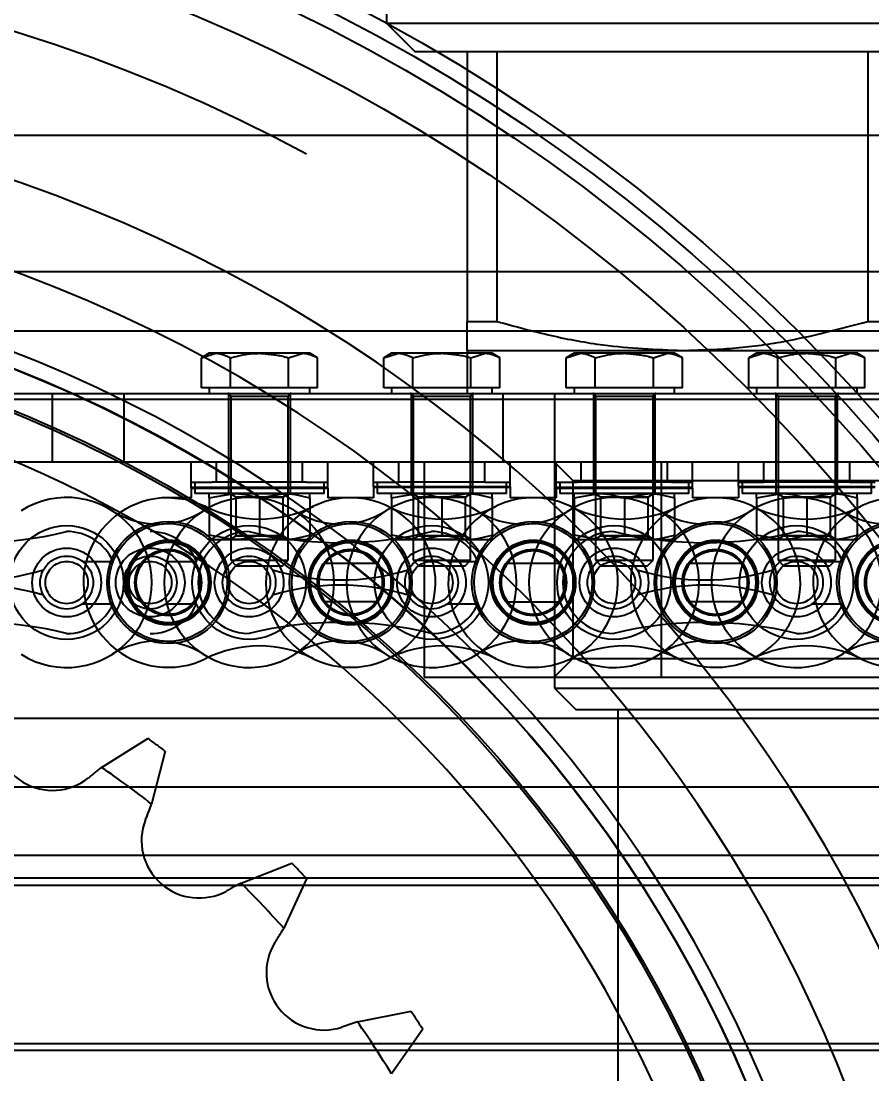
# Model space of a CAD drawing. Header units: metres. Extents: x 0 to 63075, y 0 to 44550.
# Drawn here: x 36059.4 to 36118.6, y 35200.9 to 35274.2 of the extents above; entities that cross this region are included whole.
import ezdxf

# ---------------------------------------------------------------- set-up
doc = ezdxf.new("R2010")
doc.units = ezdxf.units.M
doc.header["$LTSCALE"] = 75
doc.linetypes.add('DASHDOT', pattern=[25.4, 12.7, -6.35, 0, -6.35])
doc.linetypes.add('HIDDEN2', pattern=[4.7625, 3.175, -1.5875])
for name, color, linetype in [('18_COTAS', 7, 'Continuous'), ('SDM', 7, 'Continuous'), ('SFU', 3, 'DASHDOT'), ('SL4', 4, 'Continuous'), ('ST1', 7, 'HIDDEN2')]:
    doc.layers.add(name, color=color, linetype=linetype)
doc.styles.add('ROMANS', font='ROMANS.SHX')
doc.dimstyles.new('75___1-75', dxfattribs={"dimscale": 75, "dimtxt": 2.5, "dimasz": 2, "dimexe": 1.5, "dimexo": 1, "dimgap": 0.5, "dimtad": 1, "dimdec": 0, "dimzin": 12, "dimtxsty": 'ROMANS', "dimcen": 0, "dimclrd": 256, "dimclre": 256, "dimclrt": 3, "dimazin": 3, "dimtfac": 1, "dimtdec": 0, "dimtmove": 0, "dimatfit": 0, "dimfxl": 1, "dimlwd": -1, "dimlwe": -1, "dimarcsym": 0})

# ---------------------------------------------------------------- blocks, each defined once
blk = doc.blocks.new('*D31')
at = {"layer": 'Defpoints', "color": 0, "transparency": 16777216}
for p in [(35812.302, 35690.511), (35812.302, 35271.031), (40486.777, 35271.031)]:
    blk.add_point(p, dxfattribs=at)
at = {"layer": 'SDM', "transparency": 16777216}
for p, q in [((35812.302, 35346.031), (35812.302, 35803.011)), ((40486.777, 35346.031), (40486.777, 35803.011)), ((40336.777, 35690.511), (35962.302, 35690.511))]:
    blk.add_line(p, q, dxfattribs=at)
for points in [[(35962.302, 35715.511), (35962.302, 35665.511), (35812.302, 35690.511)], [(40336.777, 35715.511), (40336.777, 35665.511), (40486.777, 35690.511)]]:
    blk.add_solid(points, dxfattribs=at)
at = {"layer": 'SDM', "color": 3, "transparency": 16777216, "insert": (38149.54, 35821.761), "char_height": 187.5, "attachment_point": 5, "style": 'ROMANS'}
blk.add_mtext('4674', dxfattribs=at)
blk = doc.blocks.new('*D29')
at = {"layer": '18_COTAS', "transparency": 16777216}
for p, q in [((35812.302, 35346.031), (35812.302, 36814.267)), ((37225.015, 36776.767), (37225.015, 36814.267)), ((35962.302, 36701.767), (37075.015, 36701.767))]:
    blk.add_line(p, q, dxfattribs=at)
for points in [[(35962.302, 36726.767), (35962.302, 36676.767), (35812.302, 36701.767)], [(37075.015, 36726.767), (37075.015, 36676.767), (37225.015, 36701.767)]]:
    blk.add_solid(points, dxfattribs=at)
at = {"layer": 'Defpoints', "color": 0, "transparency": 16777216}
for p in [(37225.015, 36701.767), (37225.015, 36701.767), (35812.302, 35271.031)]:
    blk.add_point(p, dxfattribs=at)
at = {"layer": '18_COTAS', "color": 3, "transparency": 16777216, "insert": (36518.659, 36833.017), "char_height": 187.5, "attachment_point": 5, "style": 'ROMANS'}
blk.add_mtext('1413', dxfattribs=at)
blk = doc.blocks.new('A$Ce03ead7b')
at = {"layer": 'SFU'}
for p, q in [((272.548, 1756.952), (272.548, 1733.152)), ((272.548, 1733.152), (274.548, 1731.152)), ((272.548, 1733.152), (308.147, 1733.152)), ((308.147, 1731.152), (274.548, 1731.152)), ((278.147, 1731.152), (278.147, 1725.35)), ((280.237, 1725.35), (280.237, 1731.152)), ((306.058, 1731.152), (306.058, 1725.35)), ((278.147, 1725.35), (278.147, 1712.373)), ((280.237, 1712.373), (280.237, 1725.35)), ((306.058, 1725.35), (306.058, 1712.373)), ((278.147, 1712.373), (280.237, 1712.373)), ((306.058, 1712.373), (308.147, 1712.373)), ((259.656, 1709.84), (260.666, 1710.152)), ((260.197, 1710.152), (259.656, 1709.84)), ((259.656, 1707.752), (259.656, 1709.84)), ((260.666, 1710.152), (260.197, 1710.152)), ((263.697, 1710.152), (260.666, 1710.152)), ((261.677, 1707.752), (261.677, 1709.84)), ((266.729, 1710.152), (263.697, 1710.152)), ((265.718, 1709.84), (266.729, 1710.152)), ((265.718, 1707.752), (265.718, 1709.84)), ((267.197, 1710.152), (266.729, 1710.152)), ((267.739, 1709.84), (267.197, 1710.152)), ((267.739, 1707.752), (267.739, 1709.84)), ((272.356, 1709.84), (273.366, 1710.152)), ((272.897, 1710.152), (272.356, 1709.84)), ((272.356, 1707.752), (272.356, 1709.84)), ((273.366, 1710.152), (272.897, 1710.152)), ((276.397, 1710.152), (273.366, 1710.152)), ((274.377, 1707.752), (274.377, 1709.84)), ((279.429, 1710.152), (276.397, 1710.152)), ((278.147, 1710.352), (293.147, 1710.352)), ((278.147, 1710.352), (278.147, 1707.352)), ((278.418, 1709.84), (279.429, 1710.152)), ((278.418, 1707.752), (278.418, 1709.84)), ((279.897, 1710.152), (279.429, 1710.152)), ((280.439, 1709.84), (279.897, 1710.152)), ((280.439, 1707.752), (280.439, 1709.84)), ((285.056, 1709.84), (286.066, 1710.152)), ((285.598, 1710.152), (285.056, 1709.84)), ((285.056, 1707.752), (285.056, 1709.84)), ((286.066, 1710.152), (285.598, 1710.152)), ((289.098, 1710.152), (286.066, 1710.152)), ((287.077, 1707.752), (287.077, 1709.84)), ((292.129, 1710.152), (289.098, 1710.152)), ((291.118, 1709.84), (292.129, 1710.152)), ((291.118, 1707.752), (291.118, 1709.84)), ((292.598, 1710.152), (292.129, 1710.152)), ((293.139, 1709.84), (292.598, 1710.152)), ((293.139, 1707.752), (293.139, 1709.84)), ((293.147, 1710.352), (308.147, 1710.352)), ((297.756, 1709.84), (298.766, 1710.152)), ((298.298, 1710.152), (297.756, 1709.84)), ((297.756, 1707.752), (297.756, 1709.84)), ((298.766, 1710.152), (298.298, 1710.152)), ((301.798, 1710.152), (298.766, 1710.152)), ((299.777, 1707.752), (299.777, 1709.84)), ((304.829, 1710.152), (301.798, 1710.152)), ((303.818, 1709.84), (304.829, 1710.152)), ((303.818, 1707.752), (303.818, 1709.84)), ((305.298, 1710.152), (304.829, 1710.152)), ((305.839, 1709.84), (305.298, 1710.152)), ((305.839, 1707.752), (305.839, 1709.84)), ((260.666, 1707.752), (259.656, 1707.752)), ((260.197, 1707.752), (260.197, 1707.352)), ((261.677, 1707.752), (260.666, 1707.752)), ((263.697, 1707.752), (261.677, 1707.752)), ((265.718, 1707.752), (263.697, 1707.752)), ((266.729, 1707.752), (265.718, 1707.752)), ((267.739, 1707.752), (266.729, 1707.752)), ((267.197, 1707.352), (267.197, 1707.752)), ((273.366, 1707.752), (272.356, 1707.752)), ((272.897, 1707.752), (272.897, 1707.352)), ((274.377, 1707.752), (273.366, 1707.752)), ((276.397, 1707.752), (274.377, 1707.752)), ((278.418, 1707.752), (276.397, 1707.752)), ((279.429, 1707.752), (278.418, 1707.752)), ((280.439, 1707.752), (279.429, 1707.752)), ((279.897, 1707.352), (279.897, 1707.752)), ((286.066, 1707.752), (285.056, 1707.752)), ((285.598, 1707.752), (285.598, 1707.352)), ((287.077, 1707.752), (286.066, 1707.752)), ((289.098, 1707.752), (287.077, 1707.752)), ((291.118, 1707.752), (289.098, 1707.752)), ((292.129, 1707.752), (291.118, 1707.752)), ((293.139, 1707.752), (292.129, 1707.752)), ((292.598, 1707.352), (292.598, 1707.752)), ((298.766, 1707.752), (297.756, 1707.752)), ((298.298, 1707.752), (298.298, 1707.352)), ((299.777, 1707.752), (298.766, 1707.752)), ((301.798, 1707.752), (299.777, 1707.752)), ((303.818, 1707.752), (301.798, 1707.752)), ((304.829, 1707.752), (303.818, 1707.752)), ((305.839, 1707.752), (304.829, 1707.752)), ((305.298, 1707.352), (305.298, 1707.752)), ((244.287, 1707.352), (249.287, 1707.352)), ((249.287, 1702.59), (249.287, 1707.352)), ((249.287, 1707.352), (254.287, 1707.352)), ((254.287, 1702.59), (254.287, 1707.352)), ((254.287, 1707.352), (362.007, 1707.352)), ((261.548, 1707.352), (261.548, 1702.59)), ((265.697, 1707.152), (261.697, 1707.152)), ((261.697, 1707.152), (261.697, 1695.742)), ((265.697, 1695.742), (265.697, 1707.152)), ((265.848, 1702.59), (265.848, 1707.352)), ((274.247, 1707.352), (274.247, 1702.59)), ((278.397, 1707.152), (274.397, 1707.152)), ((274.397, 1707.152), (274.397, 1695.742)), ((278.397, 1695.742), (278.397, 1707.152)), ((278.548, 1702.59), (278.548, 1707.352)), ((280.647, 1707.352), (280.647, 1702.59)), ((284.246, 1707.352), (284.246, 1686.831)), ((286.947, 1707.352), (286.947, 1702.59)), ((291.097, 1707.152), (287.097, 1707.152)), ((287.097, 1707.152), (287.097, 1695.742)), ((291.097, 1695.742), (291.097, 1707.152)), ((291.247, 1702.59), (291.247, 1707.352)), ((299.647, 1707.352), (299.647, 1702.59)), ((303.798, 1707.152), (299.798, 1707.152)), ((299.798, 1707.152), (299.798, 1695.742)), ((303.798, 1695.742), (303.798, 1707.152)), ((303.947, 1702.59), (303.947, 1707.352)), ((244.287, 1702.59), (249.287, 1702.59)), ((249.287, 1702.59), (254.287, 1702.59)), ((254.287, 1702.59), (362.007, 1702.59)), ((258.947, 1701.19), (258.947, 1702.59)), ((260.697, 1701.19), (260.697, 1702.59)), ((261.548, 1702.59), (261.548, 1701.19)), ((265.848, 1701.19), (265.848, 1702.59)), ((266.697, 1701.19), (266.697, 1702.59)), ((268.447, 1701.19), (268.447, 1702.59)), ((271.647, 1701.19), (271.647, 1702.59)), ((273.397, 1701.19), (273.397, 1702.59)), ((274.247, 1702.59), (274.247, 1701.19)), ((275.152, 1702.59), (275.152, 1687.59)), ((278.548, 1701.19), (278.548, 1702.59)), ((279.397, 1701.19), (279.397, 1702.59)), ((281.147, 1701.19), (281.147, 1702.59)), ((284.221, 1702.59), (285.522, 1701.288)), ((284.347, 1701.19), (284.347, 1702.59)), ((286.097, 1701.19), (286.097, 1702.59)), ((286.947, 1702.59), (286.947, 1701.19)), ((291.247, 1701.19), (291.247, 1702.59)), ((291.65, 1702.59), (291.65, 1687.59)), ((292.097, 1701.19), (292.097, 1702.59)), ((293.847, 1701.19), (293.847, 1702.59)), ((297.048, 1701.19), (297.048, 1702.59)), ((298.798, 1701.19), (298.798, 1702.59)), ((299.647, 1702.59), (299.647, 1701.19)), ((303.947, 1701.19), (303.947, 1702.59)), ((304.798, 1701.19), (304.798, 1702.59)), ((258.947, 1701.19), (260.414, 1701.19)), ((258.947, 1700.752), (258.947, 1701.19)), ((259.197, 1701.19), (259.197, 1700.39)), ((266.981, 1701.19), (260.414, 1701.19)), ((261.548, 1701.19), (261.548, 1700.39)), ((265.848, 1700.39), (265.848, 1701.19)), ((266.981, 1701.19), (268.447, 1701.19)), ((268.197, 1700.39), (268.197, 1701.19)), ((268.447, 1700.752), (268.447, 1701.19)), ((271.647, 1701.19), (273.397, 1701.19)), ((271.647, 1700.877), (271.647, 1701.19)), ((271.897, 1701.19), (271.897, 1700.39)), ((279.397, 1701.19), (273.397, 1701.19)), ((274.247, 1701.19), (274.247, 1700.39)), ((278.548, 1700.39), (278.548, 1701.19)), ((279.397, 1701.19), (281.147, 1701.19)), ((280.897, 1700.39), (280.897, 1701.19)), ((281.147, 1700.877), (281.147, 1701.19)), ((284.347, 1701.19), (285.814, 1701.19)), ((284.347, 1700.752), (284.347, 1701.19)), ((284.598, 1701.19), (284.598, 1700.39)), ((285.522, 1701.288), (330.772, 1701.288)), ((285.522, 1701.288), (285.522, 1688.891)), ((292.381, 1701.19), (285.814, 1701.19)), ((286.947, 1701.19), (286.947, 1700.39)), ((291.247, 1700.39), (291.247, 1701.19)), ((292.381, 1701.19), (293.847, 1701.19)), ((293.598, 1700.39), (293.598, 1701.19)), ((293.847, 1700.752), (293.847, 1701.19)), ((297.048, 1701.19), (298.798, 1701.19)), ((297.048, 1700.877), (297.048, 1701.19)), ((297.298, 1701.19), (297.298, 1700.39)), ((304.798, 1701.19), (298.798, 1701.19)), ((299.647, 1701.19), (299.647, 1700.39)), ((303.947, 1700.39), (303.947, 1701.19)), ((304.798, 1701.19), (306.548, 1701.19)), ((306.298, 1700.39), (306.298, 1701.19)), ((258.947, 1700.84), (268.447, 1700.84)), ((258.947, 1700.752), (268.447, 1700.752)), ((258.947, 1700.752), (258.947, 1700.095)), ((268.197, 1700.39), (259.197, 1700.39)), ((260.197, 1700.077), (261.947, 1700.39)), ((261.697, 1700.39), (261.697, 1700.365)), ((261.697, 1700.39), (262.048, 1700.145)), ((265.697, 1700.365), (261.697, 1700.365)), ((261.697, 1700.365), (262.048, 1700.12)), ((263.697, 1700.077), (265.447, 1700.39)), ((265.347, 1700.145), (265.697, 1700.39)), ((265.347, 1700.12), (265.697, 1700.365)), ((265.697, 1700.365), (265.697, 1700.39)), ((268.447, 1700.752), (268.447, 1700.095)), ((271.647, 1700.877), (281.147, 1700.877)), ((271.647, 1700.877), (271.647, 1700.095)), ((271.647, 1700.84), (281.147, 1700.84)), ((280.897, 1700.39), (271.897, 1700.39)), ((272.897, 1700.077), (274.647, 1700.39)), ((274.397, 1700.39), (274.397, 1700.365)), ((274.397, 1700.39), (274.747, 1700.145)), ((278.397, 1700.365), (274.397, 1700.365)), ((274.397, 1700.365), (274.747, 1700.12)), ((276.397, 1700.077), (278.147, 1700.39)), ((278.048, 1700.145), (278.397, 1700.39)), ((278.048, 1700.12), (278.397, 1700.365)), ((278.397, 1700.365), (278.397, 1700.39)), ((281.147, 1700.877), (281.147, 1700.095)), ((284.347, 1700.84), (293.847, 1700.84)), ((284.347, 1700.752), (293.847, 1700.752)), ((284.347, 1700.752), (284.347, 1700.095)), ((293.598, 1700.39), (284.598, 1700.39)), ((285.598, 1700.077), (287.348, 1700.39)), ((287.097, 1700.39), (287.447, 1700.145)), ((287.097, 1700.39), (287.097, 1700.365)), ((291.097, 1700.365), (287.097, 1700.365)), ((287.097, 1700.365), (287.447, 1700.12)), ((289.098, 1700.077), (290.848, 1700.39)), ((290.747, 1700.145), (291.097, 1700.39)), ((290.747, 1700.12), (291.097, 1700.365)), ((291.097, 1700.365), (291.097, 1700.39)), ((293.847, 1700.752), (293.847, 1700.095)), ((297.048, 1700.877), (306.548, 1700.877)), ((297.048, 1700.877), (297.048, 1700.095)), ((297.048, 1700.84), (306.548, 1700.84)), ((306.298, 1700.39), (297.298, 1700.39)), ((298.298, 1700.077), (300.048, 1700.39)), ((299.798, 1700.39), (299.798, 1700.365)), ((299.798, 1700.39), (300.147, 1700.145)), ((303.798, 1700.365), (299.798, 1700.365)), ((299.798, 1700.365), (300.147, 1700.12)), ((301.798, 1700.077), (303.548, 1700.39)), ((303.447, 1700.145), (303.798, 1700.39)), ((303.447, 1700.12), (303.798, 1700.365)), ((303.798, 1700.365), (303.798, 1700.39)), ((258.947, 1700.095), (257.347, 1700.095)), ((260.197, 1700.077), (260.197, 1697.503)), ((265.347, 1700.145), (262.048, 1700.145)), ((262.048, 1700.145), (262.048, 1700.12)), ((265.347, 1700.12), (262.048, 1700.12)), ((262.048, 1700.12), (262.048, 1697.435)), ((263.697, 1700.077), (263.697, 1697.503)), ((265.347, 1700.12), (265.347, 1700.145)), ((265.347, 1697.435), (265.347, 1700.12)), ((267.197, 1700.077), (267.197, 1697.503)), ((270.047, 1700.095), (268.447, 1700.095)), ((271.647, 1700.095), (270.047, 1700.095)), ((272.897, 1700.077), (272.897, 1697.503)), ((278.048, 1700.145), (274.747, 1700.145)), ((274.747, 1700.145), (274.747, 1700.12)), ((278.048, 1700.12), (274.747, 1700.12)), ((274.747, 1700.12), (274.747, 1697.435)), ((276.397, 1700.077), (276.397, 1697.503)), ((278.048, 1700.12), (278.048, 1700.145)), ((278.048, 1697.435), (278.048, 1700.12)), ((279.897, 1700.077), (279.897, 1697.503)), ((282.747, 1700.095), (281.147, 1700.095)), ((284.347, 1700.095), (282.747, 1700.095)), ((285.598, 1700.077), (285.598, 1697.503)), ((290.747, 1700.145), (287.447, 1700.145)), ((287.447, 1700.145), (287.447, 1700.12)), ((290.747, 1700.12), (287.447, 1700.12)), ((287.447, 1700.12), (287.447, 1697.435)), ((289.098, 1700.077), (289.098, 1697.503)), ((290.747, 1700.12), (290.747, 1700.145)), ((290.747, 1697.435), (290.747, 1700.12)), ((292.598, 1700.077), (292.598, 1697.503)), ((295.447, 1700.095), (293.847, 1700.095)), ((297.048, 1700.095), (295.447, 1700.095)), ((298.298, 1700.077), (298.298, 1697.503)), ((303.447, 1700.145), (300.147, 1700.145)), ((300.147, 1700.145), (300.147, 1700.12)), ((303.447, 1700.12), (300.147, 1700.12)), ((300.147, 1700.12), (300.147, 1697.435)), ((301.798, 1700.077), (301.798, 1697.503)), ((303.447, 1700.12), (303.447, 1700.145)), ((303.447, 1697.435), (303.447, 1700.12)), ((305.298, 1700.077), (305.298, 1697.503)), ((260.197, 1697.503), (261.947, 1697.19)), ((262.048, 1697.46), (261.697, 1697.215)), ((262.048, 1697.435), (261.697, 1697.19)), ((262.048, 1697.46), (265.347, 1697.46)), ((262.048, 1697.435), (265.347, 1697.435)), ((263.697, 1697.503), (265.447, 1697.19)), ((265.697, 1697.215), (265.347, 1697.46)), ((265.697, 1697.19), (265.347, 1697.435)), ((272.897, 1697.503), (274.647, 1697.19)), ((274.747, 1697.46), (274.397, 1697.215)), ((274.747, 1697.435), (274.397, 1697.19)), ((274.747, 1697.46), (278.048, 1697.46)), ((274.747, 1697.435), (278.048, 1697.435)), ((276.397, 1697.503), (278.147, 1697.19)), ((278.397, 1697.215), (278.048, 1697.46)), ((278.397, 1697.19), (278.048, 1697.435)), ((285.598, 1697.503), (287.348, 1697.19)), ((287.447, 1697.46), (287.097, 1697.215)), ((287.447, 1697.435), (287.097, 1697.19)), ((287.447, 1697.46), (290.747, 1697.46)), ((287.447, 1697.435), (290.747, 1697.435)), ((289.098, 1697.503), (290.848, 1697.19)), ((291.097, 1697.215), (290.747, 1697.46)), ((291.097, 1697.19), (290.747, 1697.435)), ((298.298, 1697.503), (300.048, 1697.19)), ((300.147, 1697.46), (299.798, 1697.215)), ((300.147, 1697.435), (299.798, 1697.19)), ((300.147, 1697.46), (303.447, 1697.46)), ((300.147, 1697.435), (303.447, 1697.435)), ((301.798, 1697.503), (303.548, 1697.19)), ((303.798, 1697.215), (303.447, 1697.46)), ((303.798, 1697.19), (303.447, 1697.435)), ((260.197, 1697.19), (261.947, 1697.19)), ((261.697, 1697.215), (265.697, 1697.215)), ((261.947, 1697.19), (265.447, 1697.19)), ((265.447, 1697.19), (267.197, 1697.19)), ((272.897, 1697.19), (274.647, 1697.19)), ((274.397, 1697.215), (278.397, 1697.215)), ((274.647, 1697.19), (278.147, 1697.19)), ((278.147, 1697.19), (279.897, 1697.19)), ((285.598, 1697.19), (287.348, 1697.19)), ((287.097, 1697.215), (291.097, 1697.215)), ((287.348, 1697.19), (290.848, 1697.19)), ((290.848, 1697.19), (292.598, 1697.19)), ((298.298, 1697.19), (300.048, 1697.19)), ((299.798, 1697.215), (303.798, 1697.215)), ((300.048, 1697.19), (303.548, 1697.19)), ((303.548, 1697.19), (305.298, 1697.19)), ((257.202, 1695.666), (259.325, 1695.666)), ((261.697, 1695.742), (265.697, 1695.742)), ((261.697, 1695.742), (262.087, 1695.352)), ((262.087, 1695.352), (265.307, 1695.352)), ((265.307, 1695.352), (265.697, 1695.742)), ((271.827, 1695.525), (268.267, 1695.525)), ((274.397, 1695.742), (278.397, 1695.742)), ((274.397, 1695.742), (274.787, 1695.352)), ((274.787, 1695.352), (278.007, 1695.352)), ((278.007, 1695.352), (278.397, 1695.742)), ((281.057, 1695.637), (280.967, 1695.525)), ((284.527, 1695.525), (280.967, 1695.525)), ((284.527, 1695.525), (284.354, 1695.73)), ((287.097, 1695.742), (291.097, 1695.742)), ((287.097, 1695.742), (287.488, 1695.352)), ((287.488, 1695.352), (290.708, 1695.352)), ((290.708, 1695.352), (291.097, 1695.742)), ((297.227, 1695.525), (293.667, 1695.525)), ((299.798, 1695.742), (303.798, 1695.742)), ((299.798, 1695.742), (300.188, 1695.352)), ((300.188, 1695.352), (303.408, 1695.352)), ((303.408, 1695.352), (303.798, 1695.742)), ((257.202, 1692.714), (259.325, 1692.714)), ((271.827, 1692.855), (268.267, 1692.855)), ((268.357, 1692.743), (268.267, 1692.855)), ((271.827, 1692.855), (271.654, 1692.65)), ((280.967, 1692.855), (284.527, 1692.855)), ((297.227, 1692.855), (293.667, 1692.855)), ((293.757, 1692.743), (293.667, 1692.855)), ((297.227, 1692.855), (297.054, 1692.65)), ((285.522, 1688.891), (284.221, 1687.59)), ((285.522, 1688.891), (330.772, 1688.891)), ((275.152, 1687.59), (291.65, 1687.59)), ((291.65, 1687.59), (324.645, 1687.59)), ((284.246, 1686.831), (308.147, 1686.831)), ((284.246, 1686.831), (285.725, 1685.352)), ((285.725, 1685.352), (308.147, 1685.352)), ((288.647, 1685.352), (288.647, 1622.652))]:
    blk.add_line(p, q, dxfattribs=at)
at = {"layer": 'SFU', "flags": 128}
for points in [[(259.969, 1699.481), (258.556, 1699.97), (257.347, 1700.095)], [(268.267, 1695.525), (268.474, 1695.763), (268.584, 1695.866)], [(293.667, 1695.525), (293.874, 1695.763), (293.984, 1695.866)], [(280.967, 1692.855), (281.174, 1692.617), (281.284, 1692.514)]]:
    blk.add_lwpolyline(points, dxfattribs=at)
at = {"layer": 'SFU'}
for centre, radius in [((257.347, 1694.19), 4.255), ((257.347, 1694.19), 4.1), ((257.347, 1694.19), 4.1), ((257.347, 1694.19), 4.1), ((257.347, 1694.19), 4.1), ((270.047, 1694.19), 4.255), ((270.047, 1694.19), 4.1), ((270.047, 1694.19), 4.1), ((270.047, 1694.19), 4.1), ((270.047, 1694.19), 4.1), ((282.747, 1694.19), 4.255), ((282.747, 1694.19), 4.1), ((282.747, 1694.19), 4.1), ((282.747, 1694.19), 4.1), ((282.747, 1694.19), 4.1), ((295.447, 1694.19), 4.255), ((295.447, 1694.19), 4.1), ((295.447, 1694.19), 4.1), ((295.447, 1694.19), 4.1), ((295.447, 1694.19), 4.1), ((308.147, 1694.19), 4.255), ((308.147, 1694.19), 4.1), ((308.147, 1694.19), 4.1), ((308.147, 1694.19), 4.1), ((308.147, 1694.19), 4.1), ((257.347, 1694.19), 2.955), ((257.347, 1694.19), 2.892), ((257.347, 1694.19), 2.803), ((270.047, 1694.19), 2.955), ((270.047, 1694.19), 2.892), ((270.047, 1694.19), 2.803), ((282.747, 1694.19), 2.955), ((282.747, 1694.19), 2.893), ((282.747, 1694.19), 2.803), ((295.447, 1694.19), 2.955), ((295.447, 1694.19), 2.892), ((295.447, 1694.19), 2.803), ((308.147, 1694.19), 2.955), ((308.147, 1694.19), 2.892), ((308.147, 1694.19), 2.803), ((256.095, 1694.19), 2.398), ((256.095, 1694.19), 1.845), ((257.347, 1694.19), 2.314), ((257.347, 1694.19), 2.225), ((270.047, 1694.19), 2.314), ((282.747, 1694.19), 2.314), ((295.447, 1694.19), 2.314), ((308.147, 1694.19), 2.314), ((256.095, 1694.19), 1.476)]:
    blk.add_circle(centre, radius, dxfattribs=at)
for centre, radius, start, end in [((261.497, 1707.152), 0.2, 0, 90), ((265.897, 1707.152), 0.2, 90, 180), ((274.197, 1707.152), 0.2, 0, 90), ((278.598, 1707.152), 0.2, 90, 180), ((286.897, 1707.152), 0.2, 0, 90), ((291.298, 1707.152), 0.2, 90, 180), ((299.598, 1707.152), 0.2, 0, 90), ((303.997, 1707.152), 0.2, 90, 180), ((257.347, 1694.19), 5.905, 90, 296.35916), ((270.047, 1694.19), 5.905, 90, 296.35916), ((270.047, 1694.19), 5.905, 296.35916, 90), ((282.747, 1694.19), 5.905, 90, 243.64084), ((282.747, 1694.19), 5.905, 243.64084, 90), ((295.447, 1694.19), 5.905, 90, 296.35916), ((295.447, 1694.19), 5.905, 296.35916, 90), ((308.147, 1694.19), 5.905, 90, 243.64084), ((308.147, 1694.19), 5.905, 243.64084, 90), ((263.697, 1707.005), 8.397, 243.64084, 296.35916), ((276.397, 1707.005), 8.397, 243.64084, 296.35916), ((289.098, 1707.005), 8.397, 243.64084, 296.35916), ((301.798, 1707.005), 8.397, 243.64084, 296.35916), ((256.095, 1694.19), 3.552, 24.55336, 90), ((270.047, 1694.19), 2.225, 143.1301, 216.8699), ((270.047, 1694.19), 2.225, 323.1301, 36.8699), ((282.747, 1694.19), 2.225, 143.1301, 216.8699), ((282.747, 1694.19), 2.225, 323.1301, 36.8699), ((295.447, 1694.19), 2.225, 143.1301, 216.8699), ((295.447, 1694.19), 2.225, 323.1301, 36.8699), ((308.147, 1694.19), 2.225, 143.1301, 216.8699), ((256.095, 1694.19), 3.552, 270, 335.44664), ((263.697, 1681.375), 8.397, 63.64084, 116.35916), ((276.397, 1681.375), 8.397, 63.64084, 116.35916), ((289.098, 1681.375), 8.397, 63.64084, 116.35916), ((301.798, 1681.375), 8.397, 63.64084, 116.35916)]:
    blk.add_arc(centre, radius, start, end, dxfattribs=at)
for points, knots in [([(278.147, 1710.352), (278.147, 1710.384), (278.147, 1710.448), (278.147, 1711.03), (278.147, 1711.856), (278.147, 1712.373)], [0, 0, 0, 0, 0.268328, 0.541138, 1, 1, 1, 1]), ([(280.237, 1712.373), (281.498, 1712.026), (283.941, 1711.353), (288.247, 1710.555), (291.305, 1710.429), (293.147, 1710.352)], [0, 0, 0, 0, 0.297736, 0.577022, 1, 1, 1, 1]), ([(293.147, 1710.352), (294.316, 1710.384), (296.672, 1710.448), (301.004, 1711.03), (304.11, 1711.856), (306.058, 1712.373)], [0, 0, 0, 0, 0.268328, 0.541138, 1, 1, 1, 1]), ([(260.666, 1710.152), (260.69, 1710.152), (261.032, 1710.148), (261.366, 1709.988), (261.677, 1709.84)], [0, 0, 0, 0, 0.070174, 1, 1, 1, 1]), ([(261.677, 1709.84), (262.195, 1709.969), (262.862, 1710.135), (263.546, 1710.149), (263.697, 1710.152)], [0, 0, 0, 0, 0.778131, 1, 1, 1, 1]), ([(263.697, 1710.152), (264.246, 1710.112), (264.93, 1710.061), (265.588, 1709.877), (265.718, 1709.84)], [0, 0, 0, 0, 0.801725, 1, 1, 1, 1]), ([(266.729, 1710.152), (266.753, 1710.152), (267.094, 1710.148), (267.428, 1709.988), (267.739, 1709.84)], [0, 0, 0, 0, 0.070174, 1, 1, 1, 1]), ([(273.366, 1710.152), (273.39, 1710.152), (273.732, 1710.148), (274.066, 1709.988), (274.377, 1709.84)], [0, 0, 0, 0, 0.070174, 1, 1, 1, 1]), ([(274.377, 1709.84), (274.895, 1709.969), (275.562, 1710.135), (276.246, 1710.149), (276.397, 1710.152)], [0, 0, 0, 0, 0.778131, 1, 1, 1, 1]), ([(276.397, 1710.152), (276.946, 1710.112), (277.63, 1710.061), (278.288, 1709.877), (278.418, 1709.84)], [0, 0, 0, 0, 0.801725, 1, 1, 1, 1]), ([(279.429, 1710.152), (279.453, 1710.152), (279.794, 1710.148), (280.128, 1709.988), (280.439, 1709.84)], [0, 0, 0, 0, 0.070174, 1, 1, 1, 1]), ([(286.066, 1710.152), (286.09, 1710.152), (286.432, 1710.148), (286.766, 1709.988), (287.077, 1709.84)], [0, 0, 0, 0, 0.070174, 1, 1, 1, 1]), ([(287.077, 1709.84), (287.595, 1709.969), (288.262, 1710.135), (288.946, 1710.149), (289.098, 1710.152)], [0, 0, 0, 0, 0.778131, 1, 1, 1, 1]), ([(289.098, 1710.152), (289.646, 1710.112), (290.33, 1710.061), (290.988, 1709.877), (291.118, 1709.84)], [0, 0, 0, 0, 0.801725, 1, 1, 1, 1]), ([(292.129, 1710.152), (292.153, 1710.152), (292.494, 1710.148), (292.828, 1709.988), (293.139, 1709.84)], [0, 0, 0, 0, 0.070174, 1, 1, 1, 1]), ([(298.766, 1710.152), (298.79, 1710.152), (299.132, 1710.148), (299.466, 1709.988), (299.777, 1709.84)], [0, 0, 0, 0, 0.070174, 1, 1, 1, 1]), ([(299.777, 1709.84), (300.295, 1709.969), (300.962, 1710.135), (301.646, 1710.149), (301.798, 1710.152)], [0, 0, 0, 0, 0.778131, 1, 1, 1, 1]), ([(301.798, 1710.152), (302.346, 1710.112), (303.03, 1710.061), (303.688, 1709.877), (303.818, 1709.84)], [0, 0, 0, 0, 0.801725, 1, 1, 1, 1]), ([(304.829, 1710.152), (304.853, 1710.152), (305.194, 1710.148), (305.528, 1709.988), (305.839, 1709.84)], [0, 0, 0, 0, 0.070174, 1, 1, 1, 1]), ([(260.197, 1700.077), (260.197, 1700.125), (260.197, 1700.308), (260.197, 1700.355), (260.197, 1700.39)], [0, 0, 0, 0, 0.257551, 1, 1, 1, 1]), ([(261.947, 1700.39), (261.989, 1700.39), (262.58, 1700.385), (263.159, 1700.226), (263.697, 1700.077)], [0, 0, 0, 0, 0.070174, 1, 1, 1, 1]), ([(265.447, 1700.39), (265.489, 1700.39), (266.08, 1700.385), (266.659, 1700.226), (267.197, 1700.077)], [0, 0, 0, 0, 0.0701742, 1, 1, 1, 1]), ([(267.197, 1700.077), (267.197, 1700.125), (267.197, 1700.308), (267.197, 1700.355), (267.197, 1700.39)], [0, 0, 0, 0, 0.257551, 1, 1, 1, 1]), ([(272.897, 1700.077), (272.897, 1700.125), (272.897, 1700.308), (272.897, 1700.355), (272.897, 1700.39)], [0, 0, 0, 0, 0.257551, 1, 1, 1, 1]), ([(274.647, 1700.39), (274.689, 1700.39), (275.28, 1700.385), (275.859, 1700.226), (276.397, 1700.077)], [0, 0, 0, 0, 0.070174, 1, 1, 1, 1]), ([(278.147, 1700.39), (278.189, 1700.39), (278.78, 1700.385), (279.359, 1700.226), (279.897, 1700.077)], [0, 0, 0, 0, 0.0701742, 1, 1, 1, 1]), ([(279.897, 1700.077), (279.897, 1700.125), (279.897, 1700.308), (279.897, 1700.355), (279.897, 1700.39)], [0, 0, 0, 0, 0.257551, 1, 1, 1, 1]), ([(285.598, 1700.077), (285.598, 1700.125), (285.598, 1700.308), (285.598, 1700.355), (285.598, 1700.39)], [0, 0, 0, 0, 0.257551, 1, 1, 1, 1]), ([(287.348, 1700.39), (287.389, 1700.39), (287.98, 1700.385), (288.559, 1700.226), (289.098, 1700.077)], [0, 0, 0, 0, 0.070174, 1, 1, 1, 1]), ([(290.848, 1700.39), (290.889, 1700.39), (291.48, 1700.385), (292.059, 1700.226), (292.598, 1700.077)], [0, 0, 0, 0, 0.0701742, 1, 1, 1, 1]), ([(292.598, 1700.077), (292.598, 1700.125), (292.598, 1700.308), (292.598, 1700.355), (292.598, 1700.39)], [0, 0, 0, 0, 0.257551, 1, 1, 1, 1]), ([(298.298, 1700.077), (298.298, 1700.125), (298.298, 1700.308), (298.298, 1700.355), (298.298, 1700.39)], [0, 0, 0, 0, 0.257551, 1, 1, 1, 1]), ([(300.048, 1700.39), (300.089, 1700.39), (300.68, 1700.385), (301.259, 1700.226), (301.798, 1700.077)], [0, 0, 0, 0, 0.070174, 1, 1, 1, 1]), ([(303.548, 1700.39), (303.589, 1700.39), (304.18, 1700.385), (304.759, 1700.226), (305.298, 1700.077)], [0, 0, 0, 0, 0.0701742, 1, 1, 1, 1]), ([(305.298, 1700.077), (305.298, 1700.125), (305.298, 1700.308), (305.298, 1700.355), (305.298, 1700.39)], [0, 0, 0, 0, 0.257551, 1, 1, 1, 1]), ([(260.197, 1697.503), (260.197, 1697.455), (260.197, 1697.272), (260.197, 1697.225), (260.197, 1697.19)], [0, 0, 0, 0, 0.257551, 1, 1, 1, 1]), ([(261.947, 1697.19), (261.989, 1697.19), (262.58, 1697.195), (263.159, 1697.354), (263.697, 1697.503)], [0, 0, 0, 0, 0.070174, 1, 1, 1, 1]), ([(265.447, 1697.19), (265.489, 1697.19), (266.08, 1697.195), (266.659, 1697.354), (267.197, 1697.503)], [0, 0, 0, 0, 0.0701742, 1, 1, 1, 1]), ([(267.197, 1697.503), (267.197, 1697.455), (267.197, 1697.272), (267.197, 1697.225), (267.197, 1697.19)], [0, 0, 0, 0, 0.257551, 1, 1, 1, 1]), ([(272.897, 1697.503), (272.897, 1697.455), (272.897, 1697.272), (272.897, 1697.225), (272.897, 1697.19)], [0, 0, 0, 0, 0.257551, 1, 1, 1, 1]), ([(274.647, 1697.19), (274.689, 1697.19), (275.28, 1697.195), (275.859, 1697.354), (276.397, 1697.503)], [0, 0, 0, 0, 0.070174, 1, 1, 1, 1]), ([(278.147, 1697.19), (278.189, 1697.19), (278.78, 1697.195), (279.359, 1697.354), (279.897, 1697.503)], [0, 0, 0, 0, 0.0701742, 1, 1, 1, 1]), ([(279.897, 1697.503), (279.897, 1697.455), (279.897, 1697.272), (279.897, 1697.225), (279.897, 1697.19)], [0, 0, 0, 0, 0.257551, 1, 1, 1, 1]), ([(285.598, 1697.503), (285.598, 1697.455), (285.598, 1697.272), (285.598, 1697.225), (285.598, 1697.19)], [0, 0, 0, 0, 0.257551, 1, 1, 1, 1]), ([(287.348, 1697.19), (287.389, 1697.19), (287.98, 1697.195), (288.559, 1697.354), (289.098, 1697.503)], [0, 0, 0, 0, 0.070174, 1, 1, 1, 1]), ([(290.848, 1697.19), (290.889, 1697.19), (291.48, 1697.195), (292.059, 1697.354), (292.598, 1697.503)], [0, 0, 0, 0, 0.0701742, 1, 1, 1, 1]), ([(292.598, 1697.503), (292.598, 1697.455), (292.598, 1697.272), (292.598, 1697.225), (292.598, 1697.19)], [0, 0, 0, 0, 0.257551, 1, 1, 1, 1]), ([(298.298, 1697.503), (298.298, 1697.455), (298.298, 1697.272), (298.298, 1697.225), (298.298, 1697.19)], [0, 0, 0, 0, 0.257551, 1, 1, 1, 1]), ([(300.048, 1697.19), (300.089, 1697.19), (300.68, 1697.195), (301.259, 1697.354), (301.798, 1697.503)], [0, 0, 0, 0, 0.070174, 1, 1, 1, 1]), ([(303.548, 1697.19), (303.589, 1697.19), (304.18, 1697.195), (304.759, 1697.354), (305.298, 1697.503)], [0, 0, 0, 0, 0.0701742, 1, 1, 1, 1]), ([(305.298, 1697.503), (305.298, 1697.455), (305.298, 1697.272), (305.298, 1697.225), (305.298, 1697.19)], [0, 0, 0, 0, 0.257551, 1, 1, 1, 1]), ([(268.267, 1695.525), (268.379, 1695.655), (268.598, 1695.911), (269.038, 1696.194), (269.527, 1696.374), (270.047, 1696.435), (270.568, 1696.374), (271.057, 1696.194), (271.497, 1695.911), (271.716, 1695.655), (271.827, 1695.525)], [0, 0, 0, 0, 0.130043, 0.255982, 0.379107, 0.5, 0.620893, 0.744018, 0.869957, 1, 1, 1, 1]), ([(280.967, 1695.525), (281.079, 1695.655), (281.298, 1695.911), (281.738, 1696.194), (282.227, 1696.374), (282.747, 1696.435), (283.268, 1696.374), (283.757, 1696.194), (284.197, 1695.911), (284.416, 1695.655), (284.527, 1695.525)], [0, 0, 0, 0, 0.130043, 0.255982, 0.379107, 0.5, 0.620893, 0.744018, 0.869957, 1, 1, 1, 1]), ([(293.667, 1695.525), (293.779, 1695.655), (293.998, 1695.911), (294.438, 1696.194), (294.927, 1696.374), (295.447, 1696.435), (295.968, 1696.374), (296.457, 1696.194), (296.897, 1695.911), (297.116, 1695.655), (297.227, 1695.525)], [0, 0, 0, 0, 0.130043, 0.255982, 0.379107, 0.5, 0.620893, 0.744018, 0.869957, 1, 1, 1, 1]), ([(271.827, 1692.855), (271.716, 1692.725), (271.497, 1692.469), (271.057, 1692.186), (270.568, 1692.006), (270.047, 1691.945), (269.527, 1692.006), (269.038, 1692.186), (268.598, 1692.469), (268.379, 1692.725), (268.267, 1692.855)], [0, 0, 0, 0, 0.130043, 0.255982, 0.379107, 0.5, 0.620893, 0.744018, 0.869957, 1, 1, 1, 1]), ([(284.527, 1692.855), (284.416, 1692.725), (284.197, 1692.469), (283.757, 1692.186), (283.268, 1692.006), (282.747, 1691.945), (282.227, 1692.006), (281.738, 1692.186), (281.298, 1692.469), (281.079, 1692.725), (280.967, 1692.855)], [0, 0, 0, 0, 0.130043, 0.255982, 0.379107, 0.5, 0.620893, 0.744018, 0.869957, 1, 1, 1, 1]), ([(297.227, 1692.855), (297.116, 1692.725), (296.897, 1692.469), (296.457, 1692.186), (295.968, 1692.006), (295.447, 1691.945), (294.927, 1692.006), (294.438, 1692.186), (293.998, 1692.469), (293.779, 1692.725), (293.667, 1692.855)], [0, 0, 0, 0, 0.130043, 0.255982, 0.379107, 0.5, 0.620893, 0.744018, 0.869957, 1, 1, 1, 1])]:
    blk.add_open_spline(points, degree=3, knots=knots, dxfattribs=at)
at = {"layer": 'SL4'}
for p, q in [((285.019, 1725.35), (1004.763, 1725.35)), ((1004.763, 1715.825), (296.866, 1715.825)), ((378.019, 1711.7), (301.189, 1711.7)), ((378.194, 1706.943), (305.699, 1706.943)), ((273.312, 1684.713), (236.194, 1684.713)), ((277.786, 1679.95), (148.777, 1679.95)), ((281.639, 1675.193), (150.007, 1675.193)), ((282.809, 1673.6), (152.653, 1673.6)), ((283.165, 1673.1), (153.905, 1673.1)), ((236.988, 1662.1), (289.769, 1662.1)), ((290.019, 1661.6), (236.988, 1661.6))]:
    blk.add_line(p, q, dxfattribs=at)
for radius in [125, 123.91, 122.777, 119.686, 89.286]:
    blk.add_circle((212.762, 1623.35), radius, dxfattribs=at)
for radius, start, end in [(104.464, 171.10617, 157.38407), (98.5, 170.88256, 157.60769), (93.236, 168.80946, 159.68078), (92.147, 167.89305, 74.24512), (86.207, 11.91738, 136.57286)]:
    blk.add_arc((212.762, 1623.35), radius, start, end, dxfattribs=at)
blk.add_open_spline([(152.681, 1673.445), (158.394, 1671.834), (169.82, 1668.61), (186.975, 1663.77), (204.168, 1658.92), (221.419, 1654.053), (238.67, 1649.186), (255.866, 1644.335), (273.025, 1639.494), (284.453, 1636.27), (290.167, 1634.658)], degree=3, knots=[0, 0, 0, 0, 0.124879, 0.249755, 0.374717, 0.499956, 0.625212, 0.750198, 0.875098, 1, 1, 1, 1], dxfattribs=at)
at = {"layer": 'ST1'}
for p, q in [((140.506, 1725.35), (285.019, 1725.35)), ((4.763, 1720.588), (1004.763, 1720.588)), ((1004.763, 1715.825), (4.763, 1715.825)), ((296.866, 1715.825), (128.659, 1715.825)), ((301.189, 1711.7), (124.336, 1711.7)), ((381.194, 1706.943), (86.437, 1706.943)), ((305.699, 1706.943), (233.832, 1706.943)), ((251.384, 1695.666), (253.508, 1695.666)), ((276.784, 1695.666), (278.908, 1695.666)), ((302.184, 1695.666), (304.308, 1695.666)), ((251.384, 1692.714), (253.508, 1692.714)), ((276.784, 1692.714), (278.908, 1692.714)), ((302.184, 1692.714), (304.308, 1692.714)), ((381.194, 1684.713), (81.194, 1684.713)), ((326.194, 1684.713), (273.312, 1684.713)), ((252.706, 1681.321), (255.933, 1683.329)), ((257.142, 1682.441), (256.187, 1678.762)), ((324.214, 1679.95), (277.786, 1679.95)), ((378.194, 1675.193), (91.194, 1675.193)), ((262.416, 1673.257), (265.949, 1674.657)), ((326.505, 1675.193), (281.639, 1675.193)), ((266.979, 1673.567), (265.383, 1670.118)), ((327.217, 1673.6), (282.809, 1673.6)), ((327.436, 1673.1), (283.165, 1673.1)), ((270.529, 1663.589), (274.256, 1664.336)), ((275.075, 1663.079), (272.888, 1659.97)), ((289.769, 1662.1), (331.605, 1662.1)), ((331.766, 1661.6), (290.019, 1661.6))]:
    blk.add_line(p, q, dxfattribs=at)
for centre, radius in [((212.762, 1623.35), 114.333), ((212.762, 1623.35), 92.131), ((212.762, 1623.35), 89.448), ((250.277, 1694.19), 3.96), ((262.977, 1694.19), 3.96), ((275.677, 1694.19), 3.96), ((288.377, 1694.19), 3.96), ((301.077, 1694.19), 3.96), ((250.277, 1694.19), 2.399), ((250.277, 1694.19), 1.845), ((262.977, 1694.19), 2.398), ((262.977, 1694.19), 1.845), ((275.677, 1694.19), 2.398), ((275.677, 1694.19), 1.845), ((288.377, 1694.19), 2.398), ((288.377, 1694.19), 1.845), ((301.077, 1694.19), 2.399), ((301.077, 1694.19), 1.845), ((250.277, 1694.19), 1.476), ((262.977, 1694.19), 1.476), ((275.677, 1694.19), 1.476), ((288.377, 1694.19), 1.476), ((301.077, 1694.19), 1.476)]:
    blk.add_circle(centre, radius, dxfattribs=at)
for centre, radius, start, end in [((250.277, 1694.19), 5.92, 237.56669, 122.43331), ((262.977, 1694.19), 5.92, 57.56669, 302.43331), ((275.677, 1694.19), 5.92, 237.56669, 122.43331), ((288.377, 1694.19), 5.92, 57.56669, 302.43331), ((301.077, 1694.19), 5.92, 237.56669, 122.43331), ((256.627, 1704.183), 5.92, 237.56669, 302.43331), ((269.327, 1704.183), 5.92, 237.56669, 302.43331), ((262.977, 1694.19), 5.92, 302.43324, 57.56676), ((275.677, 1694.19), 5.92, 122.43324, 237.56676), ((282.027, 1704.183), 5.92, 237.56669, 302.43331), ((294.727, 1704.183), 5.92, 237.56669, 302.43331), ((288.377, 1694.19), 5.92, 302.43324, 57.56676), ((301.077, 1694.19), 5.92, 122.43324, 237.56676), ((307.427, 1704.183), 5.92, 237.56669, 302.43331), ((243.927, 1723.287), 26.322, 256.04015, 283.95985), ((250.277, 1694.19), 3.552, 24.55336, 90), ((262.977, 1694.19), 3.552, 90, 270), ((269.327, 1723.287), 26.322, 256.04015, 283.95985), ((275.677, 1694.19), 3.552, 24.55336, 90), ((288.377, 1694.19), 3.552, 90, 270), ((294.727, 1723.287), 26.322, 256.04015, 283.95985), ((301.077, 1694.19), 3.552, 24.55336, 90), ((243.927, 1710.542), 16.175, 252.993, 287.007), ((269.327, 1710.542), 16.175, 252.993, 287.007), ((294.727, 1710.542), 16.175, 252.993, 287.007), ((243.927, 1677.838), 16.175, 72.993, 107.007), ((269.327, 1677.838), 16.175, 72.993, 107.007), ((294.727, 1677.838), 16.175, 72.993, 107.007), ((250.277, 1694.19), 3.552, 270, 335.44664), ((275.677, 1694.19), 3.552, 270, 335.44664), ((301.077, 1694.19), 3.552, 270, 335.44664), ((243.927, 1665.093), 26.322, 76.04015, 103.95985), ((269.327, 1665.093), 26.322, 76.04015, 103.95985), ((294.727, 1665.093), 26.322, 76.04015, 103.95985), ((256.627, 1684.197), 5.92, 57.56669, 122.43331), ((269.327, 1684.197), 5.92, 57.56669, 122.43331), ((282.027, 1684.197), 5.92, 57.56669, 122.43331), ((294.727, 1684.197), 5.92, 57.56669, 122.43331), ((307.427, 1684.197), 5.92, 57.56669, 122.43331), ((249.297, 1683.716), 4, 168.88659, 308.74651), ((212.762, 1623.35), 73.9, 53.0922, 54.25519), ((265.327, 1664.637), 20.92, 127.10577, 130.28304), ((212.762, 1623.35), 70.4, 51.91533, 55.43206), ((236.499, 1685.834), 20.92, 337.06435, 340.24162), ((259.489, 1676.222), 4, 158.60088, 298.4608), ((212.762, 1623.35), 73.9, 42.80648, 43.96948), ((271.854, 1654.588), 20.92, 116.82005, 119.99733), ((212.762, 1623.35), 70.4, 41.62961, 45.14635), ((247.274, 1680.592), 20.92, 326.77863, 329.95591), ((268.179, 1667.029), 4, 148.31516, 288.17508), ((212.762, 1623.35), 73.9, 32.52077, 33.68376), ((276.482, 1643.534), 20.92, 106.53434, 109.71162), ((212.762, 1623.35), 70.4, 31.3439, 34.86063)]:
    blk.add_arc(centre, radius, start, end, dxfattribs=at)

msp = doc.modelspace()

# ---------------------------------------------------------------- block references
at = {"layer": 'SDM'}
msp.add_blockref('A$Ce03ead7b', (35812.302, 33540.915), dxfattribs=at)

# ---------------------------------------------------------------- dimensions: what is measured, and where the dimension line sits
at = {"layer": '18_COTAS'}
dim = msp.add_linear_dim(base=(37225.015, 36701.767), p1=(35812.302, 35271.031), p2=(37225.015, 36701.767), dimstyle='75___1-75', dxfattribs=at)
dim.commit()
dim.dimension.update_dxf_attribs({"geometry": '*D29', "text_midpoint": (36518.659, 36833.017)})
at = {"layer": 'SDM'}
dim = msp.add_linear_dim(base=(35812.302, 35690.511), p1=(40486.777, 35271.031), p2=(35812.302, 35271.031), dimstyle='75___1-75', override={"dimtmove": 1}, dxfattribs=at)
dim.commit()
dim.dimension.update_dxf_attribs({"geometry": '*D31', "text_midpoint": (38149.54, 35821.761)})

doc.saveas('drawing.dxf')
